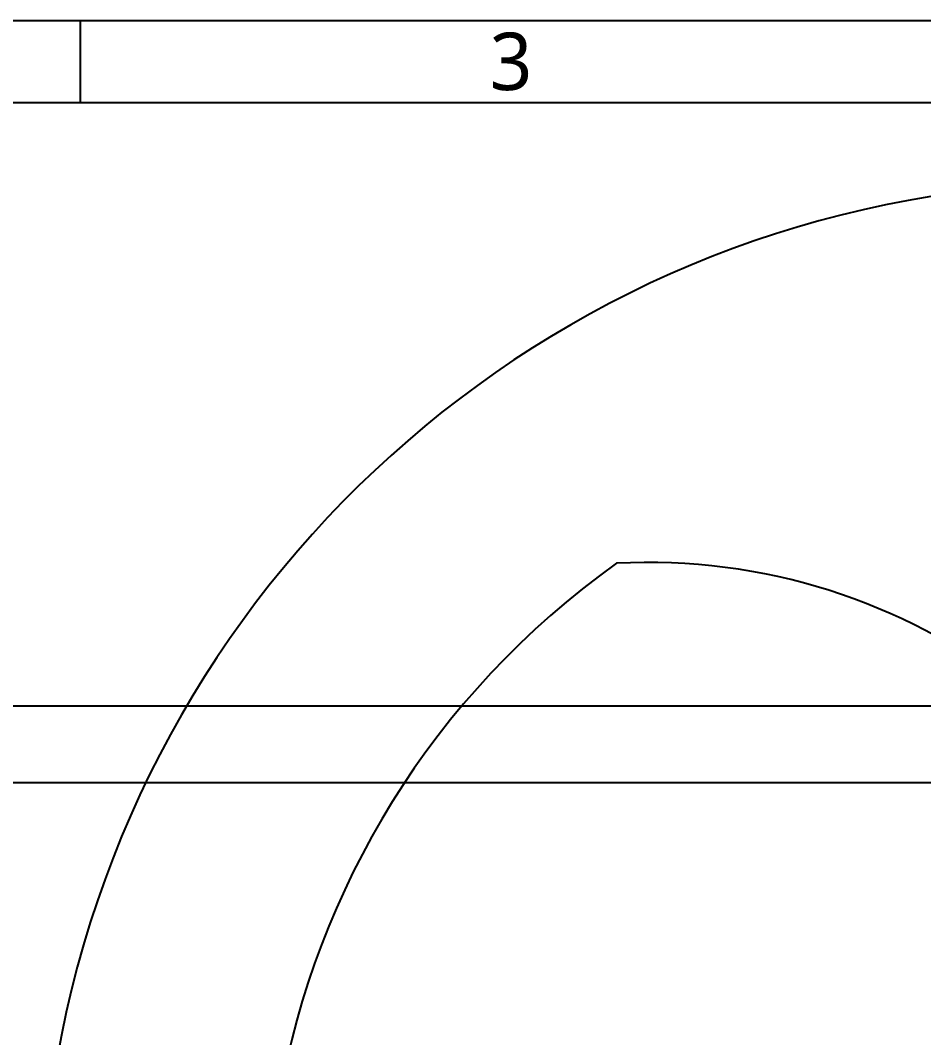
# Model space of a CAD drawing. Header units: millimetres. Extents: x 5828 to 7155, y 123 to 421.
# Drawn here: x 6836.4 to 6891.4, y 358.6 to 420.6 of the extents above; entities that cross this region are included whole.
import ezdxf
from ezdxf.enums import TextEntityAlignment as Align

# ---------------------------------------------------------------- set-up
doc = ezdxf.new("R2010")
doc.units = ezdxf.units.MM
for name, color, linetype in [('多重引线', 7, 'Continuous'), ('尺寸标注', 7, 'Continuous'), ('模板', 7, 'Continuous'), ('运动范围', 7, 'Continuous')]:
    doc.layers.add(name, color=color, linetype=linetype)
doc.styles.add('微软雅黑', font='msyh.ttc', dxfattribs={"height": 2})
doc.dimstyles.new('尺寸标注_1_30比例', dxfattribs={"dimtxt": 2.1, "dimasz": 1.7, "dimexe": 0.5, "dimexo": 0.4, "dimgap": 0.5, "dimtad": 1, "dimdec": 1, "dimlfac": 30, "dimdsep": 46, "dimtxsty": '微软雅黑', "dimcen": 0.09, "dimadec": 0, "dimazin": 0, "dimtp": 0.01, "dimtm": 0.01, "dimtfac": 1, "dimtdec": 1, "dimtofl": 0, "dimtmove": 0, "dimatfit": 3, "dimfxl": 1, "dimtolj": 1, "dimarcsym": 0})

# ---------------------------------------------------------------- blocks, each defined once
blk = doc.blocks.new('图纸页')
at = {"layer": '模板', "color": 2}
blk.add_line((6388.656, 420.623), (6388.656, 415.623), dxfattribs=at)
for points in [[(6283.656, 123.623), (6283.656, 420.623), (6703.656, 420.623), (6703.656, 123.623)], [(6308.656, 128.623), (6308.656, 415.623), (6698.656, 415.623), (6698.656, 128.623)]]:
    blk.add_lwpolyline(points, close=True, dxfattribs=at)
at = {"layer": '模板', "color": 2, "style": '微软雅黑'}
blk.add_text('3', height=3.5, dxfattribs=at).set_placement((6414.906, 418.123), align=Align.MIDDLE_CENTER)
for tag, height, p in [('编号', 4, (6669.32, 150.508)), ('当前页', 1.667, (6668.109, 141.186)), ('总页数', 1.667, (6673.318, 141.186)), ('比例', 1.667, (6628.656, 133.623))]:
    blk.add_attdef(tag, text='', height=height, dxfattribs=at).set_placement(p, align=Align.MIDDLE)
blk = doc.blocks.new('*D1095')
at = {"layer": 'Defpoints', "color": 0}
for p in [(6898.901, 378.823), (6822.201, 374.155), (6902.201, 374.155)]:
    blk.add_point(p, dxfattribs=at)
at = {"layer": '尺寸标注', "color": 0, "lineweight": -2}
for p, q in [((6898.501, 378.823), (6821.701, 378.823)), ((6822.201, 377.123), (6822.201, 375.855)), ((6901.801, 374.155), (6821.701, 374.155))]:
    blk.add_line(p, q, dxfattribs=at)
at = {"layer": '尺寸标注', "color": 0}
for points in [[(6822.484, 377.123), (6821.917, 377.123), (6822.201, 378.823)], [(6821.917, 375.855), (6822.484, 375.855), (6822.201, 374.155)]]:
    blk.add_solid(points, dxfattribs=at)
at = {"layer": '尺寸标注', "color": 0, "insert": (6820.61, 376.383), "char_height": 2, "attachment_point": 5, "rotation": 90, "style": '微软雅黑'}
blk.add_mtext('\\A1;\\A1;{\\H1.05x;140}', dxfattribs=at)

msp = doc.modelspace()

# ---------------------------------------------------------------- linework, layer by layer
at = {"layer": '运动范围'}
for centre, radius, start, end in [((6902.2012, 346.1547), 64.5631, 295, 170), ((6902.2012, 346.1547), 50.8082, 125.477932, 214.524578), ((6874.6266, 351.0169), 36.5631, 12.002238, 93.000588)]:
    msp.add_arc(centre, radius, start, end, dxfattribs=at)

# ---------------------------------------------------------------- block references
at = {"layer": '多重引线'}
msp.add_blockref('图纸页', (451.3773, 0), dxfattribs=at)

# ---------------------------------------------------------------- dimensions: what is measured, and where the dimension line sits
at = {"layer": '尺寸标注'}
dim = msp.add_linear_dim(base=(6822.2005, 374.1547), p1=(6898.901, 378.8231), p2=(6902.2012, 374.1547), angle=90, text='\\A1;{\\H1.05x;140}', dimstyle='尺寸标注_1_30比例', override={"dimtxsty": '微软雅黑'}, dxfattribs=at)
dim.commit()
dim.dimension.update_dxf_attribs({"geometry": '*D1095', "text_midpoint": (6822.2005, 376.3825), "dimtype": 160})

doc.saveas('drawing.dxf')
